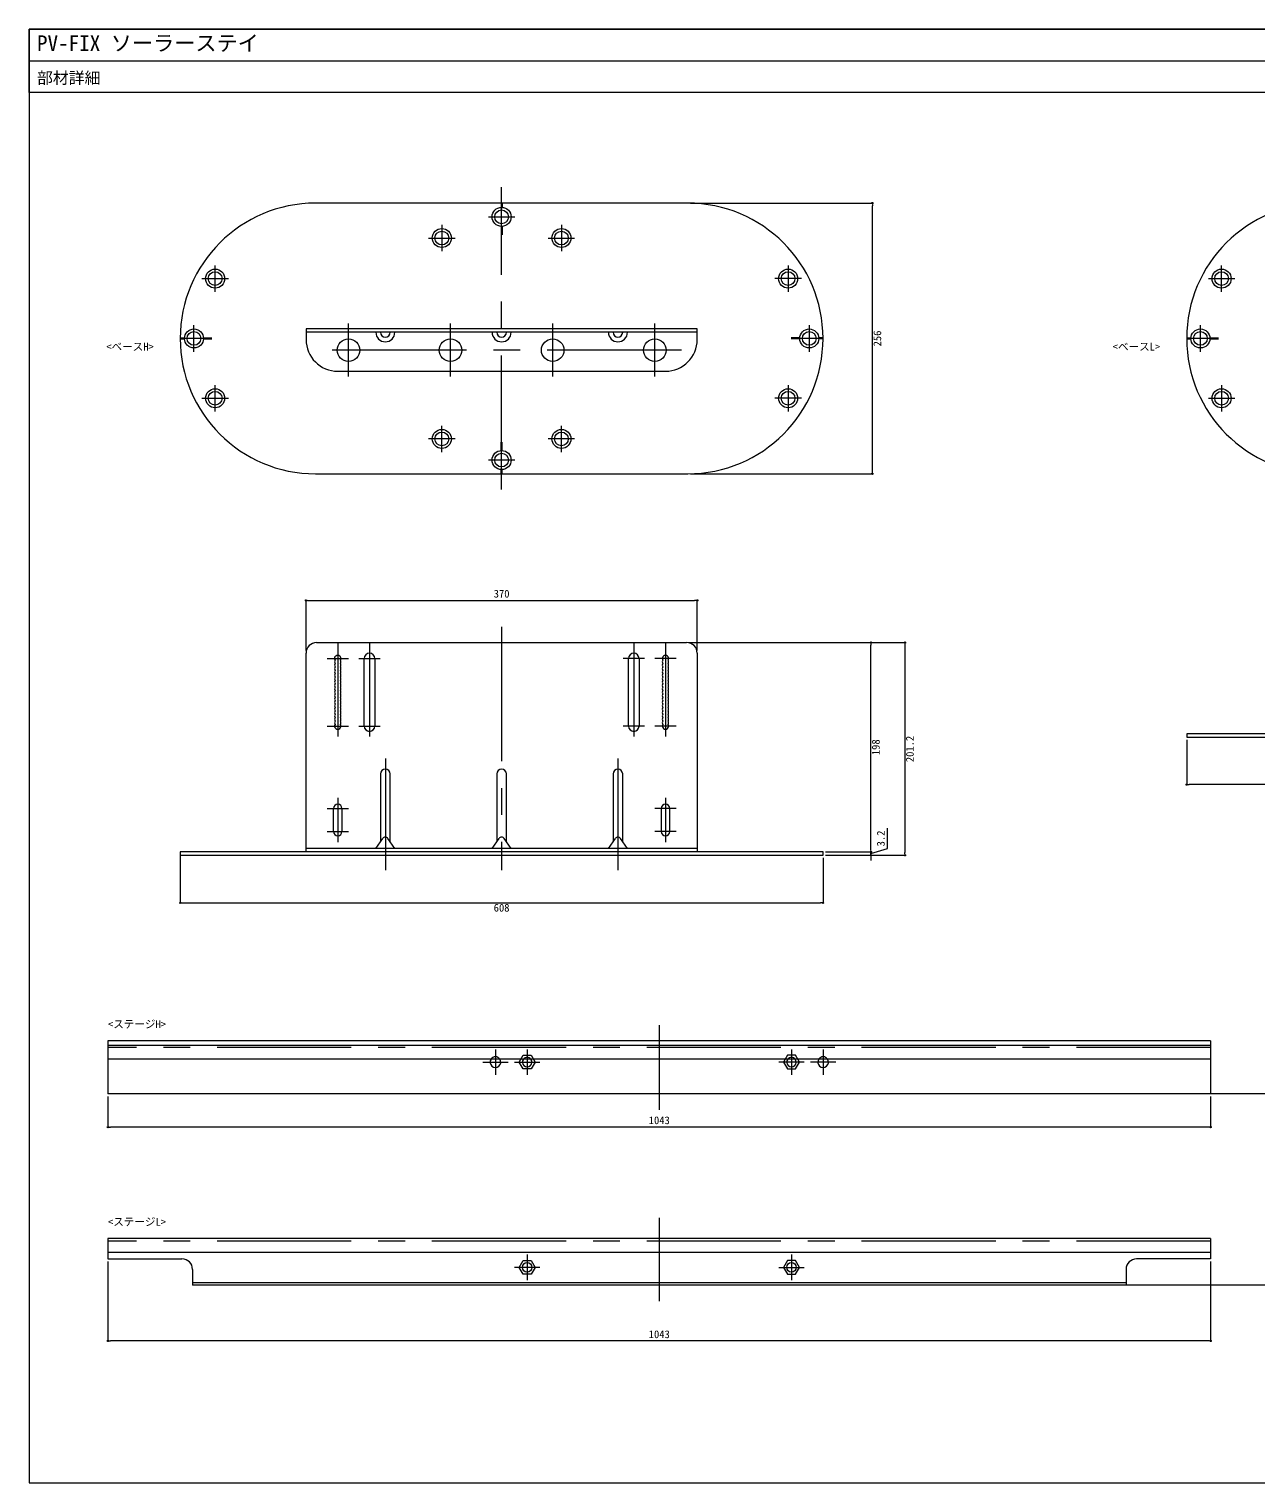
# Model space of a CAD drawing. Units: millimetres, scale not verified. Extents: x -1000 to 1000, y -688 to 687.
# Drawn here: x -1000 to 160, y -688 to 687 of the extents above; entities that cross this region are included whole.
import ezdxf
from ezdxf.enums import TextEntityAlignment as Align

# ---------------------------------------------------------------- set-up
doc = ezdxf.new("R2010")
doc.units = ezdxf.units.MM
doc.header["$LTSCALE"] = 2
doc.linetypes.add('USER1', pattern=[101.6, 63.5, -12.7, 12.7, -12.7])
for name, color, linetype, lineweight in [('0-0_0', 7, 'Continuous', 18), ('0-1_WAKU', 7, 'Continuous', 18), ('0-3_MOJI', 7, 'Continuous', 18), ('0-5_sunpo', 7, 'Continuous', 18), ('0-7_kijun', 1, 'USER1', 18), ('0-8_pv', 4, 'Continuous', 18)]:
    doc.layers.add(name, color=color, linetype=linetype, lineweight=lineweight)
doc.styles.add('ＭＳ ゴシック', font='')
doc.styles.get('ＭＳ ゴシック').set_extended_font_data('MS Gothic')

# ---------------------------------------------------------------- blocks, each defined once
blk = doc.blocks.new('_Dot')
at = {"layer": '0-0_0'}
for p, q in [((-0.5, 0), (-1, 0)), ((0.25, 0), (-0.25, 0))]:
    blk.add_line(p, q, dxfattribs=at)
blk.add_circle((0, 0), 0.25, dxfattribs=at)

msp = doc.modelspace()

# ---------------------------------------------------------------- linework, layer by layer
at = {"layer": '0-0_0'}
for p, q in [((-1000.054, 657.478), (999.946, 657.478)), ((278.125, -319.527), (117.575, -319.527)), ((278.125, -500.625), (37.575, -500.625))]:
    msp.add_line(p, q, dxfattribs=at)
at = {"layer": '0-1_WAKU'}
for points in [[(-1000.054, -687.522), (999.946, -687.522), (999.946, 687.478), (-1000.054, 687.478)], [(999.946, 627.478), (-1000.054, 627.478), (-1000.054, 687.478), (999.946, 687.478)]]:
    msp.add_lwpolyline(points, close=True, dxfattribs=at)
at = {"layer": '0-5_sunpo'}
for p, q in [((-374.554, 522.878), (-202.319, 522.878)), ((-202.319, 269.378), (-202.319, 520.378)), ((-374.554, 266.878), (-202.319, 266.878)), ((-738.054, 99.778), (-738.054, 147.109)), ((-735.554, 147.109), (-370.554, 147.109)), ((-368.054, 99.778), (-368.054, 147.109)), ((-375.554, 107.278), (-203.764, 107.278)), ((-375.554, 107.278), (-171.53, 107.278)), ((-203.764, -88.222), (-203.764, 104.778)), ((-171.53, 104.778), (-171.53, -91.422)), ((94.946, 15.278), (94.946, -27.065)), ((700.446, -27.065), (97.446, -27.065)), ((-246.554, -90.722), (-203.764, -90.722)), ((-246.554, -90.722), (-203.764, -90.722)), ((-246.554, -93.922), (-203.764, -93.922)), ((-246.554, -93.922), (-171.53, -93.922)), ((-203.764, -88.222), (-203.764, -85.722)), ((-203.764, -93.922), (-203.764, -90.722)), ((-203.764, -93.922), (-203.764, -90.722)), ((-857.054, -96.422), (-857.054, -138.922)), ((-249.054, -96.422), (-249.054, -138.922)), ((-203.764, -96.422), (-203.764, -98.922)), ((-854.554, -138.922), (-251.554, -138.922)), ((-925.425, -322.027), (-925.425, -350.916)), ((117.575, -322.027), (117.575, -350.916)), ((115.075, -350.916), (-922.925, -350.916)), ((-925.425, -478.125), (-925.425, -553.283)), ((117.575, -478.125), (117.575, -553.283)), ((115.075, -553.283), (-922.925, -553.283))]:
    msp.add_line(p, q, dxfattribs=at)
msp.add_lwpolyline([(-203.764, -92.322), (-188.014, -87.597), (-188.014, -68.373)], dxfattribs=at)
at = {"layer": '0-7_kijun'}
for p, q in [((-553.054, 251.878), (-553.054, 537.878)), ((-565.554, 509.878), (-540.554, 509.878)), ((-609.623, 502.378), (-609.623, 477.378)), ((-496.485, 502.378), (-496.485, 477.378)), ((-622.123, 489.878), (-597.123, 489.878)), ((-508.985, 489.878), (-483.985, 489.878)), ((-824.054, 438.947), (-824.054, 463.947)), ((-282.054, 463.947), (-282.054, 438.947)), ((127.946, 438.947), (127.946, 463.947)), ((-836.554, 451.447), (-811.554, 451.447)), ((-269.554, 451.447), (-294.554, 451.447)), ((115.446, 451.447), (140.446, 451.447)), ((-844.054, 382.378), (-844.054, 407.378)), ((-697.954, 358.878), (-697.954, 408.878)), ((-601.354, 358.878), (-601.354, 408.878)), ((-504.754, 358.878), (-504.754, 408.878)), ((-408.154, 358.878), (-408.154, 408.878)), ((-262.054, 407.378), (-262.054, 382.378)), ((107.946, 382.378), (107.946, 407.378)), ((-831.554, 394.878), (-856.554, 394.878)), ((-249.554, 394.878), (-274.554, 394.878)), ((120.446, 394.878), (95.446, 394.878)), ((-383.054, 383.878), (-723.054, 383.878)), ((-824.054, 325.81), (-824.054, 350.81)), ((-282.054, 350.81), (-282.054, 325.81)), ((127.946, 350.81), (127.946, 325.81)), ((-836.554, 338.31), (-811.554, 338.31)), ((-269.554, 338.31), (-294.554, 338.31)), ((115.446, 338.31), (140.446, 338.31)), ((-609.623, 287.378), (-609.623, 312.378)), ((-496.485, 287.378), (-496.485, 312.378)), ((-597.123, 299.878), (-622.123, 299.878)), ((-483.985, 299.878), (-508.985, 299.878)), ((-540.554, 279.878), (-565.554, 279.878)), ((-553.054, 122.078), (-553.054, -107.922)), ((-708.054, 107.278), (-708.054, 18.278)), ((-678.054, 107.278), (-678.054, 18.278)), ((-428.054, 107.278), (-428.054, 18.278)), ((-398.054, 107.278), (-398.054, 18.278)), ((-718.054, 92.278), (-698.054, 92.278)), ((-688.054, 92.278), (-668.054, 92.278)), ((-418.054, 92.278), (-438.054, 92.278)), ((-388.054, 92.278), (-408.054, 92.278)), ((-718.054, 28.278), (-698.054, 28.278)), ((-688.054, 28.278), (-668.054, 28.278)), ((-418.054, 28.278), (-438.054, 28.278)), ((-388.054, 28.278), (-408.054, 28.278)), ((-663.054, -2.522), (-663.054, -107.922)), ((-443.054, -2.522), (-443.054, -107.922)), ((-708.054, -39.522), (-708.054, -81.522)), ((-398.054, -39.522), (-398.054, -81.522)), ((-718.054, -49.522), (-698.054, -49.522)), ((-388.054, -49.522), (-408.054, -49.522)), ((-718.054, -71.522), (-698.054, -71.522)), ((-388.054, -71.522), (-408.054, -71.522)), ((-857.054, -93.922), (-857.054, -138.922)), ((-403.925, -254.527), (-403.925, -334.527)), ((117.575, -275.801), (-925.425, -275.801)), ((-558.925, -277.527), (-558.925, -301.527)), ((-528.925, -277.527), (-528.925, -301.527)), ((-278.925, -277.527), (-278.925, -301.527)), ((-248.925, -277.527), (-248.925, -301.527)), ((-570.925, -289.527), (-546.925, -289.527)), ((-540.925, -289.527), (-516.925, -289.527)), ((-266.925, -289.527), (-290.925, -289.527)), ((-236.925, -289.527), (-260.925, -289.527)), ((-403.925, -436.943), (-403.925, -515.625)), ((117.575, -458.759), (-925.425, -458.759)), ((-528.925, -471.625), (-528.925, -495.625)), ((-278.925, -471.625), (-278.925, -495.625)), ((-516.925, -483.625), (-540.925, -483.625)), ((-290.925, -483.625), (-266.925, -483.625))]:
    msp.add_line(p, q, dxfattribs=at)
at = {"layer": '0-8_pv'}
for p, q in [((-377.054, 522.878), (-729.054, 522.878)), ((-553.504, 522.878), (-553.504, 518.867)), ((-552.604, 522.878), (-552.604, 518.867)), ((-553.504, 500.89), (-553.504, 492.878)), ((-552.604, 500.89), (-552.604, 492.878)), ((-368.054, 403.878), (-738.054, 403.878)), ((-738.054, 403.878), (-738.054, 393.878)), ((-368.054, 400.678), (-738.054, 400.678)), ((-368.054, 393.878), (-368.054, 403.878)), ((-857.054, 395.328), (-853.043, 395.328)), ((-857.054, 394.428), (-853.043, 394.428)), ((-835.065, 395.328), (-827.054, 395.328)), ((-835.065, 394.428), (-827.054, 394.428)), ((-271.043, 395.328), (-279.054, 395.328)), ((-271.043, 394.428), (-279.054, 394.428)), ((-249.054, 395.328), (-253.065, 395.328)), ((-249.054, 394.428), (-253.065, 394.428)), ((94.946, 395.328), (98.957, 395.328)), ((94.946, 394.428), (98.957, 394.428)), ((116.935, 395.328), (124.946, 395.328)), ((116.935, 394.428), (124.946, 394.428)), ((-708.054, 363.878), (-398.054, 363.878)), ((-553.504, 288.867), (-553.504, 296.878)), ((-552.604, 288.867), (-552.604, 296.878)), ((-729.054, 266.878), (-377.054, 266.878)), ((-553.504, 266.878), (-553.504, 270.89)), ((-552.604, 266.878), (-552.604, 270.89)), ((-738.054, -90.722), (-738.054, 97.278)), ((-728.054, 107.278), (-378.054, 107.278)), ((-368.054, 97.278), (-368.054, -90.722)), ((-683.054, 28.278), (-683.054, 92.278)), ((-673.054, 92.278), (-673.054, 28.278)), ((-433.054, 28.278), (-433.054, 92.278)), ((-423.054, 92.278), (-423.054, 28.278)), ((-667.554, -17.022), (-667.554, -81.095)), ((-658.554, -81.095), (-658.554, -17.022)), ((-557.554, -17.022), (-557.554, -81.095)), ((-548.554, -81.095), (-548.554, -17.022)), ((-447.554, -17.022), (-447.554, -81.095)), ((-438.554, -81.095), (-438.554, -17.022)), ((-712.054, -71.522), (-712.054, -49.522)), ((-704.054, -49.522), (-704.054, -71.522)), ((-402.054, -49.522), (-402.054, -71.522)), ((-394.054, -71.522), (-394.054, -49.522)), ((-672.054, -87.522), (-665.427, -78.057)), ((-654.054, -87.522), (-660.681, -78.057)), ((-562.054, -87.522), (-555.427, -78.057)), ((-544.054, -87.522), (-550.681, -78.057)), ((-452.054, -87.522), (-445.427, -78.057)), ((-434.054, -87.522), (-440.681, -78.057)), ((-368.054, -87.522), (-738.054, -87.522)), ((117.575, -269.527), (-925.425, -269.527)), ((-925.425, -269.527), (-925.425, -319.527)), ((117.575, -273.694), (-925.425, -273.694)), ((117.575, -269.527), (117.575, -319.527)), ((117.575, -286.694), (-925.425, -286.694)), ((117.575, -319.527), (-925.425, -319.527)), ((117.575, -456.459), (-925.425, -456.459)), ((-925.425, -456.459), (-925.425, -475.625)), ((117.575, -456.459), (117.575, -475.625)), ((117.575, -469.459), (-925.425, -469.459)), ((-925.425, -475.625), (-855.425, -475.625)), ((117.575, -475.625), (47.575, -475.625)), ((-845.425, -485.625), (-845.425, -500.625)), ((37.575, -485.625), (37.575, -500.625)), ((37.575, -498.325), (-845.425, -498.325)), ((37.575, -500.625), (-845.425, -500.625))]:
    msp.add_line(p, q, dxfattribs=at)
for points in [[(94.946, 17.678), (702.946, 17.678), (702.946, 20.878), (94.946, 20.878)], [(-857.054, -93.922), (-249.054, -93.922), (-249.054, -90.722), (-857.054, -90.722)], [(-532.677, -283.027), (-525.172, -283.027), (-521.419, -289.527), (-525.172, -296.027), (-532.677, -296.027), (-536.43, -289.527)], [(-282.677, -296.027), (-275.172, -296.027), (-271.419, -289.527), (-275.172, -283.027), (-282.677, -283.027), (-286.43, -289.527)], [(-521.419, -483.625), (-525.172, -490.125), (-532.677, -490.125), (-536.43, -483.625), (-532.677, -477.125), (-525.172, -477.125)], [(-275.172, -490.125), (-271.419, -483.625), (-275.172, -477.125), (-282.677, -477.125), (-286.43, -483.625), (-282.677, -490.125)]]:
    msp.add_lwpolyline(points, close=True, dxfattribs=at)
msp.add_lwpolyline([(-553.504, -87.522), (-553.052, -87.973), (-552.604, -87.522)], dxfattribs=at)
for centre, radius in [((-553.054, 509.878), 9), ((-553.054, 509.878), 6.5), ((-609.623, 489.878), 9), ((-609.623, 489.878), 6.5), ((-496.485, 489.878), 9), ((-496.485, 489.878), 6.5), ((-824.054, 451.447), 9), ((-824.054, 451.447), 6.5), ((-282.054, 451.447), 9), ((-282.054, 451.447), 6.5), ((127.946, 451.447), 9), ((127.946, 451.447), 6.5), ((-844.054, 394.878), 9), ((-844.054, 394.878), 6.5), ((-262.054, 394.878), 9), ((-262.054, 394.878), 6.5), ((107.946, 394.878), 9), ((107.946, 394.878), 6.5), ((-697.954, 383.878), 10.65), ((-601.354, 383.878), 10.65), ((-504.754, 383.878), 10.65), ((-408.154, 383.878), 10.65), ((-824.054, 338.31), 9), ((-824.054, 338.31), 6.5), ((-282.054, 338.31), 9), ((-282.054, 338.31), 6.5), ((127.946, 338.31), 9), ((127.946, 338.31), 6.5), ((-609.623, 299.878), 9), ((-609.623, 299.878), 6.5), ((-496.485, 299.878), 9), ((-496.485, 299.878), 6.5), ((-553.054, 279.878), 9), ((-553.054, 279.878), 6.5), ((-528.925, -483.625), 4.5), ((-278.925, -483.625), 4.5)]:
    msp.add_circle(centre, radius, dxfattribs=at)
for centre, radius, start, end in [((-729.054, 394.878), 128, 90, 270), ((-377.054, 394.878), 128, 270, 90), ((222.946, 394.878), 128, 90, 270), ((-663.054, 400.678), 9, 180, 0), ((-663.054, 400.678), 4.5, 180, 0), ((-553.054, 400.678), 9, 180, 0), ((-553.054, 400.678), 4.5, 180, 0), ((-443.054, 400.678), 9, 180, 0), ((-443.054, 400.678), 4.5, 180, 0), ((-708.054, 393.878), 30, 180, 270), ((-398.054, 393.878), 30, 270, 0), ((-728.054, 97.278), 10, 90, 180), ((-678.054, 92.278), 5, 0, 180), ((-428.054, 92.278), 5, 0, 180), ((-378.054, 97.278), 10, 0, 90), ((-708.054, 92.278), 3, 327.76905, 212.23095), ((-708.054, 89.078), 3, 147.76905, 212.23095), ((-708.054, 85.878), 3, 147.76905, 212.23095), ((-708.054, 82.678), 3, 147.76905, 212.23095), ((-708.054, 89.078), 3, 327.76905, 32.23095), ((-708.054, 85.878), 3, 327.76905, 32.23095), ((-708.054, 82.678), 3, 327.76905, 32.23095), ((-398.054, 92.278), 3, 327.76905, 212.23095), ((-398.054, 89.078), 3, 147.76905, 212.23095), ((-398.054, 85.878), 3, 147.76905, 212.23095), ((-398.054, 82.678), 3, 147.76905, 212.23095), ((-398.054, 89.078), 3, 327.76905, 32.23095), ((-398.054, 85.878), 3, 327.76905, 32.23095), ((-398.054, 82.678), 3, 327.76905, 32.23095), ((-708.054, 79.478), 3, 147.76905, 212.23095), ((-708.054, 76.278), 3, 147.76905, 212.23095), ((-708.054, 73.078), 3, 147.76905, 212.23095), ((-708.054, 69.878), 3, 147.76905, 212.23095), ((-708.054, 79.478), 3, 327.76905, 32.23095), ((-708.054, 76.278), 3, 327.76905, 32.23095), ((-708.054, 73.078), 3, 327.76905, 32.23095), ((-708.054, 69.878), 3, 327.76905, 32.23095), ((-398.054, 79.478), 3, 147.76905, 212.23095), ((-398.054, 76.278), 3, 147.76905, 212.23095), ((-398.054, 73.078), 3, 147.76905, 212.23095), ((-398.054, 69.878), 3, 147.76905, 212.23095), ((-398.054, 79.478), 3, 327.76905, 32.23095), ((-398.054, 76.278), 3, 327.76905, 32.23095), ((-398.054, 73.078), 3, 327.76905, 32.23095), ((-398.054, 69.878), 3, 327.76905, 32.23095), ((-708.054, 66.678), 3, 147.76905, 212.23095), ((-708.054, 63.478), 3, 147.76905, 212.23095), ((-708.054, 60.278), 3, 147.76905, 212.23095), ((-708.054, 57.078), 3, 147.76905, 212.23095), ((-708.054, 53.878), 3, 147.76905, 212.23095), ((-708.054, 66.678), 3, 327.76905, 32.23095), ((-708.054, 63.478), 3, 327.76905, 32.23095), ((-708.054, 60.278), 3, 327.76905, 32.23095), ((-708.054, 57.078), 3, 327.76905, 32.23095), ((-708.054, 53.878), 3, 327.76905, 32.23095), ((-398.054, 66.678), 3, 147.76905, 212.23095), ((-398.054, 63.478), 3, 147.76905, 212.23095), ((-398.054, 60.278), 3, 147.76905, 212.23095), ((-398.054, 57.078), 3, 147.76905, 212.23095), ((-398.054, 53.878), 3, 147.76905, 212.23095), ((-398.054, 66.678), 3, 327.76905, 32.23095), ((-398.054, 63.478), 3, 327.76905, 32.23095), ((-398.054, 60.278), 3, 327.76905, 32.23095), ((-398.054, 57.078), 3, 327.76905, 32.23095), ((-398.054, 53.878), 3, 327.76905, 32.23095), ((-708.054, 50.678), 3, 147.76905, 212.23095), ((-708.054, 47.478), 3, 147.76905, 212.23095), ((-708.054, 44.278), 3, 147.76905, 212.23095), ((-708.054, 41.078), 3, 147.76905, 212.23095), ((-708.054, 50.678), 3, 327.76905, 32.23095), ((-708.054, 47.478), 3, 327.76905, 32.23095), ((-708.054, 44.278), 3, 327.76905, 32.23095), ((-708.054, 41.078), 3, 327.76905, 32.23095), ((-398.054, 50.678), 3, 147.76905, 212.23095), ((-398.054, 47.478), 3, 147.76905, 212.23095), ((-398.054, 44.278), 3, 147.76905, 212.23095), ((-398.054, 41.078), 3, 147.76905, 212.23095), ((-398.054, 50.678), 3, 327.76905, 32.23095), ((-398.054, 47.478), 3, 327.76905, 32.23095), ((-398.054, 44.278), 3, 327.76905, 32.23095), ((-398.054, 41.078), 3, 327.76905, 32.23095), ((-708.054, 37.878), 3, 147.76905, 212.23095), ((-708.054, 34.678), 3, 147.76905, 212.23095), ((-708.054, 31.478), 3, 147.76905, 212.23095), ((-708.054, 28.278), 3, 147.76905, 32.23095), ((-708.054, 37.878), 3, 327.76905, 32.23095), ((-708.054, 34.678), 3, 327.76905, 32.23095), ((-708.054, 31.478), 3, 327.76905, 32.23095), ((-678.054, 28.278), 5, 180, 0), ((-428.054, 28.278), 5, 180, 0), ((-398.054, 37.878), 3, 147.76905, 212.23095), ((-398.054, 34.678), 3, 147.76905, 212.23095), ((-398.054, 31.478), 3, 147.76905, 212.23095), ((-398.054, 28.278), 3, 147.76905, 32.23095), ((-398.054, 37.878), 3, 327.76905, 32.23095), ((-398.054, 34.678), 3, 327.76905, 32.23095), ((-398.054, 31.478), 3, 327.76905, 32.23095), ((-663.054, -17.022), 4.5, 0, 180), ((-553.054, -17.022), 4.5, 0, 180), ((-443.054, -17.022), 4.5, 0, 180), ((-708.054, -49.522), 4, 0, 180), ((-398.054, -49.522), 4, 0, 180), ((-708.054, -71.522), 4, 180, 0), ((-663.054, -79.718), 2.896, 34.99925, 145.00075), ((-553.054, -79.718), 2.896, 34.99925, 145.00075), ((-443.054, -79.718), 2.896, 34.99925, 145.00075), ((-398.054, -71.522), 4, 180, 0), ((-558.925, -289.527), 5, 145.47375, 34.52625), ((-558.925, -289.527), 5, 34.52625, 145.47375), ((-528.925, -289.527), 4.5, 140.9676, 39.0324), ((-528.925, -289.527), 4.5, 39.0324, 140.9676), ((-278.925, -289.527), 4.5, 140.9676, 39.0324), ((-278.925, -289.527), 4.5, 39.0324, 140.9676), ((-248.925, -289.527), 5, 145.47375, 34.52625), ((-248.925, -289.527), 5, 34.52625, 145.47375), ((-855.425, -485.625), 10, 0, 90), ((47.575, -485.625), 10, 90, 180)]:
    msp.add_arc(centre, radius, start, end, dxfattribs=at)

# ---------------------------------------------------------------- block references
at = {"layer": '0-5_sunpo', "xscale": 2.5, "yscale": 2.5}
for p, rotation in [((-202.319, 522.878), 90), ((-202.319, 266.878), 270), ((-738.054, 147.109), 180), ((-203.764, 107.278), 90), ((-171.53, 107.278), 90), ((94.946, -27.065), 180), ((-203.764, -90.722), 270), ((-203.764, -90.722), 270), ((-203.764, -93.922), 90), ((-171.53, -93.922), 270), ((-857.054, -138.922), 180), ((-925.425, -350.916), 180), ((-925.425, -553.283), 180)]:
    msp.add_blockref('_Dot', p, dxfattribs=dict(at, rotation=rotation))
for p in [(-368.054, 147.109), (-249.054, -138.922), (117.575, -350.916), (117.575, -553.283)]:
    msp.add_blockref('_Dot', p, dxfattribs=at)

# ---------------------------------------------------------------- texts
at = {"layer": '0-1_WAKU', "style": 'ＭＳ ゴシック'}
for s, height, p in [('PV-FIX ソーラーステイ', 14.66, (-992.554, 662.478)), ('部材詳細', 11, (-992.554, 632.478))]:
    msp.add_text(s, height=height, dxfattribs=at).set_placement(p, align=Align.BOTTOM_LEFT)
at = {"layer": '0-3_MOJI', "style": 'ＭＳ ゴシック'}
for s, p in [('<ベースH>', (-927.053, 381.236)), ('<ベースL>', (24.947, 381.236)), ('<ステージH>', (-925.425, -259.527)), ('<ステージL>', (-925.425, -446.459))]:
    msp.add_text(s, height=7.331, dxfattribs=at).set_placement(p, align=Align.BOTTOM_LEFT)
at = {"layer": '0-5_sunpo', "style": 'ＭＳ ゴシック'}
for s, p in [('256', (-191.819, 387.378)), ('198', (-193.264, 0.778)), ('201.2', (-161.03, -5.822)), ('3.2', (-188.514, -85.485))]:
    msp.add_text(s, height=7.331, rotation=90, dxfattribs=at).set_placement(p, align=Align.BOTTOM_LEFT)
for s, p in [('370', (-560.554, 147.609)), ('608', (-560.554, -149.422)), ('1043', (-413.925, -350.416)), ('1043', (-413.925, -552.783))]:
    msp.add_text(s, height=7.331, dxfattribs=at).set_placement(p, align=Align.BOTTOM_LEFT)

doc.saveas('drawing.dxf')
